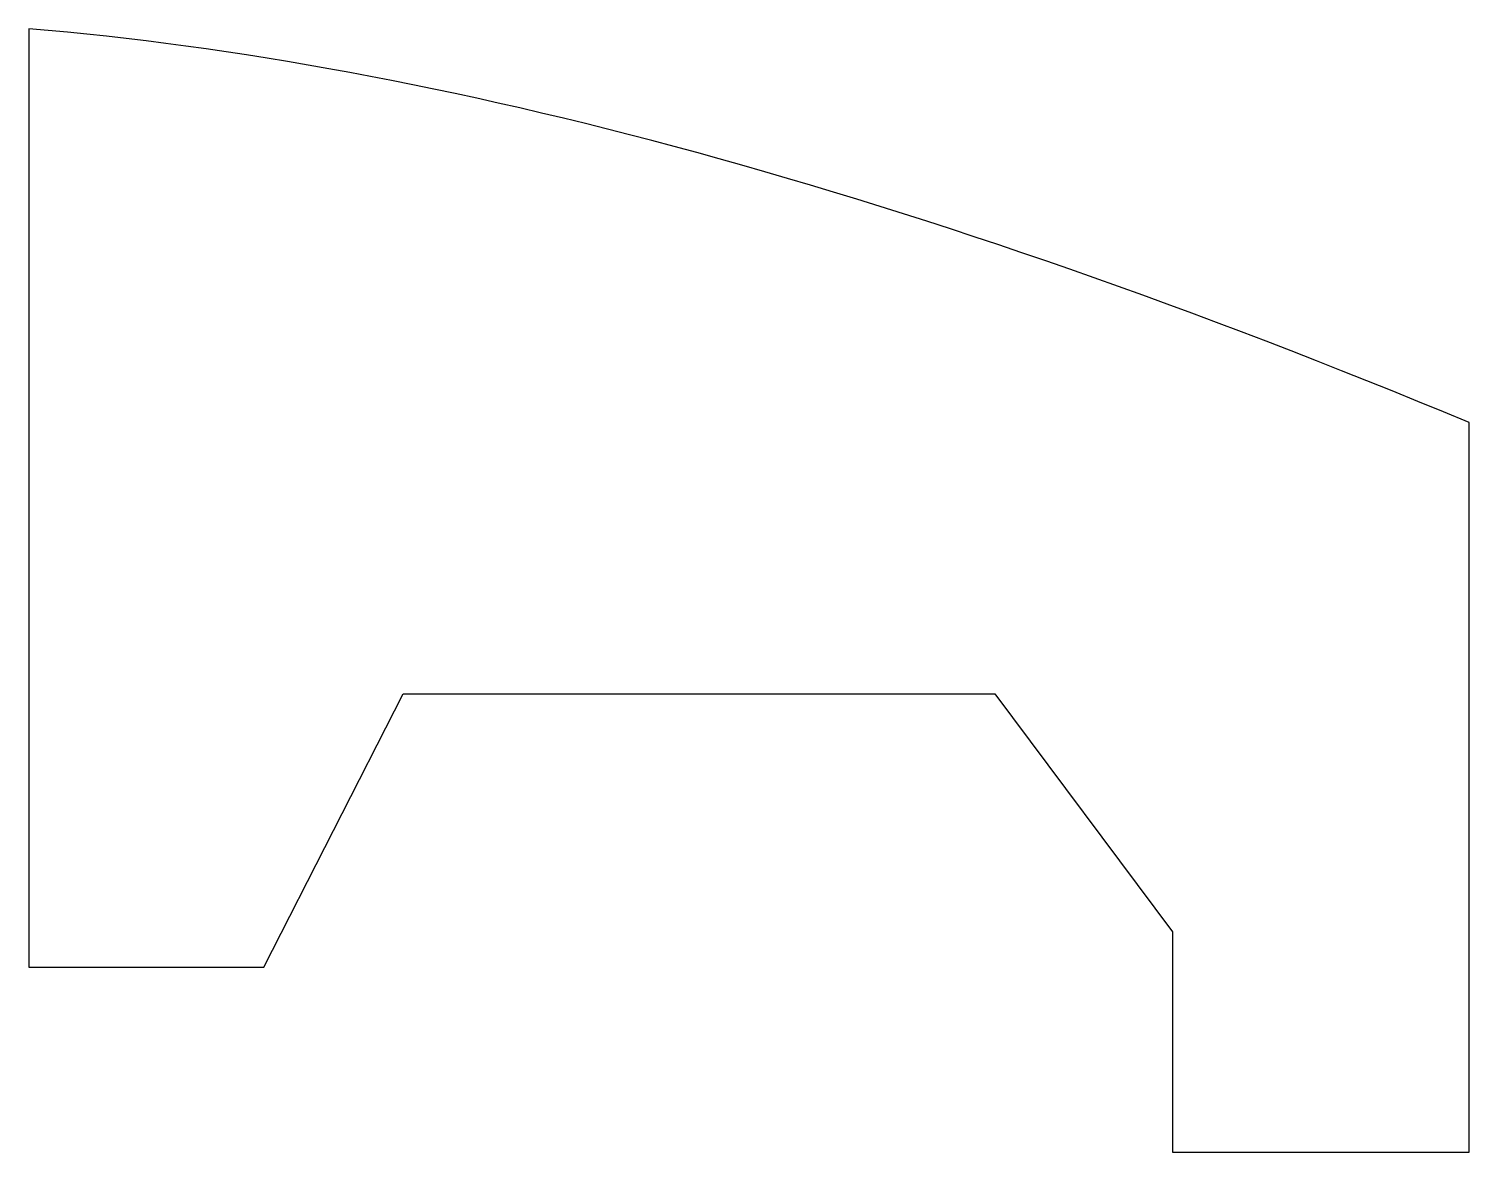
# Model space of a CAD drawing. Header units: millimetres. Extents: x 0 to 510, y -66 to 332.
import ezdxf

# ---------------------------------------------------------------- set-up
doc = ezdxf.new("R2010")
doc.units = ezdxf.units.MM

msp = doc.modelspace()

# ---------------------------------------------------------------- linework, layer by layer
at = {"color": 7, "linetype": 'Continuous', "lineweight": 25}
for p, q in [((0, 332), (0, 0)), ((510, -65.5), (510, 192.7)), ((83.25, 0), (132.5, 96.7)), ((132.5, 96.7), (342, 96.7)), ((342, 96.7), (405, 12.5)), ((405, 12.5), (405, -65.5)), ((0, 0), (83.25, 0)), ((405, -65.5), (510, -65.5))]:
    msp.add_line(p, q, dxfattribs=at)
msp.add_open_spline([(510, 192.7), (315.31, 273.59), (145.31, 320.02), (0, 332)], degree=3, dxfattribs=at)

doc.saveas('drawing.dxf')
